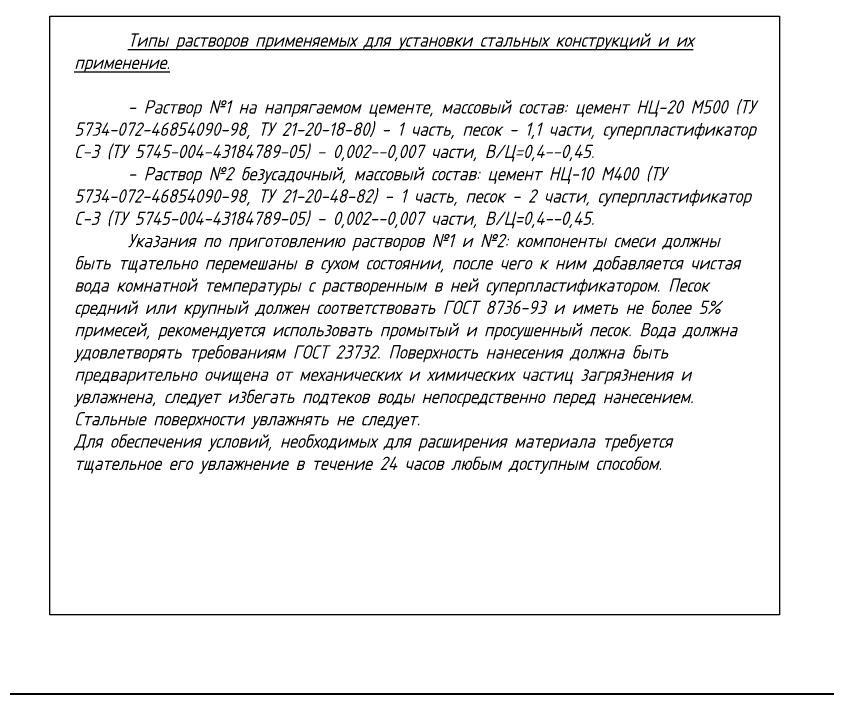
# Model space of a CAD drawing. Header units: millimetres. Extents: x 749182 to 2267578, y 70462 to 311449.
# Drawn here: x 2151300 to 2154944, y 140260 to 143302 of the extents above; entities that cross this region are included whole.
import ezdxf

# ---------------------------------------------------------------- set-up
doc = ezdxf.new("R2010")
doc.units = ezdxf.units.MM
doc.layers.add('Текст', color=7, linetype='Continuous')
doc.styles.add('GOST', font='', dxfattribs={"width": 0.8, "oblique": 10})
doc.styles.add('GOST 2.304_new', font='isocpeur.ttf', dxfattribs={"width": 0.9, "oblique": 15})
doc.styles.get('GOST').set_extended_font_data('GOST type A')

# ---------------------------------------------------------------- blocks, each defined once
blk = doc.blocks.new('*U713')
at = {"color": 137, "lineweight": 35, "ltscale": 10}
blk.add_line((8.04, 5), (589, 5), dxfattribs=at)
at = {"color": 44, "lineweight": 13, "style": 'GOST', "oblique": 10, "width": 0.8}
for tag in ['ФОРМАТВЕРТ', 'ФОРМАТГОРИЗ']:
    blk.add_attdef(tag, (542.98, 1.6), '', height=2, dxfattribs=at)

msp = doc.modelspace()

# ---------------------------------------------------------------- linework, layer by layer
at = {"layer": 'Текст', "ltscale": 20}
msp.add_lwpolyline([(2151450.4687, 143301.6514), (2154726.8567, 143301.6514), (2154726.8567, 140614.4061), (2151450.4687, 140614.4061)], close=True, dxfattribs=at)

# ---------------------------------------------------------------- block references
at = {"xscale": 20, "yscale": 20, "zscale": 20}
msp.add_blockref('*U713', (2150845.4858, 140159.751), dxfattribs=at)

# ---------------------------------------------------------------- texts
at = {"layer": 'Текст', "ltscale": 20, "insert": (2151560.1709, 143224.7379), "char_height": 60, "width": 3055.115397, "attachment_point": 1, "style": 'GOST 2.304_new'}
msp.add_mtext('^I{\\LТипы растворов применяемых для установки стальных конструкций и их применение.\\P}\\P^I- Раствор №1 на напрягаемом цементе, массовый состав: цемент НЦ-20 М500 (ТУ 5734-072-46854090-98, ТУ 21-20-18-80) - 1 часть, песок - {\\C5;1,1 }части, суперпластификатор С-3 (ТУ 5745-004-43184789-05) - 0,002--0,007 части, В/Ц=0,4--0,45. \\P^I- Раствор №2 безусадочный, массовый состав: цемент НЦ-10 М400 (ТУ 5734-072-46854090-98, ТУ 21-20-48-82) - 1 часть, песок - {\\C5;2\\C1; }части, суперпластификатор С-3 (ТУ 5745-004-43184789-05) - 0,002--0,007 части, В/Ц=0,4--0,45.\\P^IУказания по приготовлению растворов №1 и №2: компоненты смеси должны быть тщательно перемешаны в сухом состоянии, после чего к ним добавляется чистая вода комнатной температуры с растворенным в ней суперпластификатором. Песок средний или крупный должен соответствовать ГОСТ 8736-93 и иметь не более 5% примесей, рекомендуется использовать промытый и просушенный песок. Вода должна удовлетворять требованиям ГОСТ 23732. Поверхность нанесения должна быть предварительно очищена от механических и химических частиц загрязнения и увлажнена, следует избегать подтеков воды непосредственно перед нанесением. Стальные поверхности увлажнять не следует.\\PДля обеспечения условий, необходимых для расширения материала требуется тщательное его увлажнение в течение 24 часов любым доступным способом.', dxfattribs=at)

doc.saveas('drawing.dxf')
